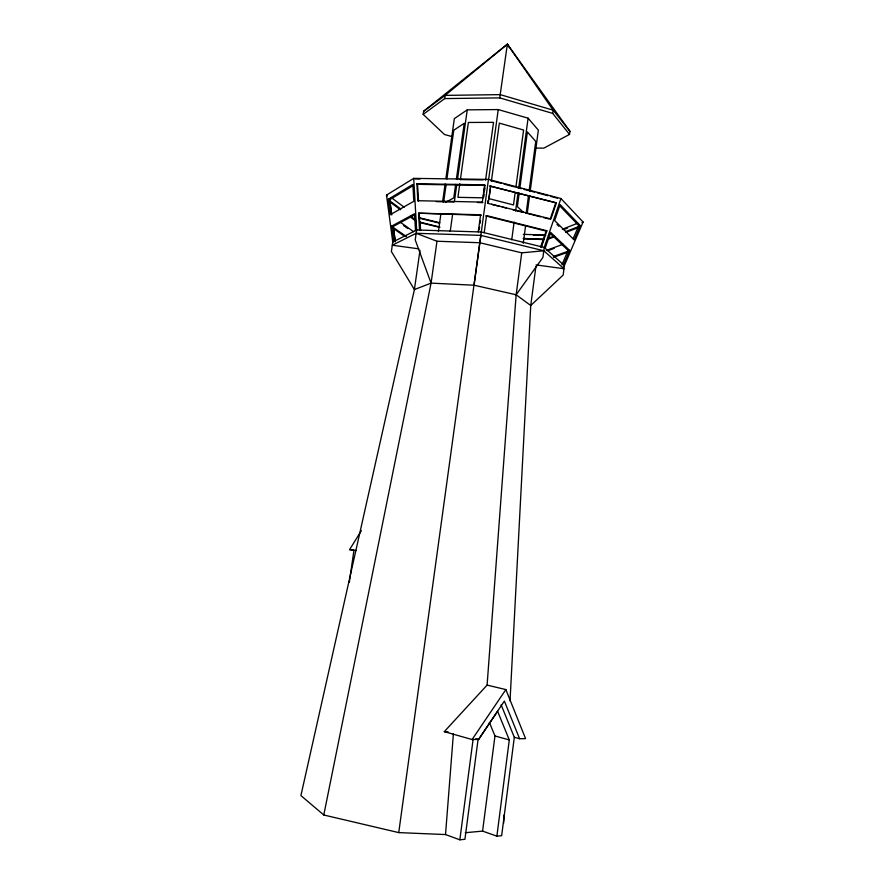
<?xml version="1.0" encoding="UTF-8"?>
<svg xmlns="http://www.w3.org/2000/svg" width="884" height="884" viewBox="0 0 884 884"><rect width="100%" height="100%" fill="white"/><g stroke="black" fill="none" stroke-linecap="round" stroke-linejoin="round"><path stroke-width="1.33" d="M503.615 823.347L504.057 815.081M510.035 700.769L530.743 305.499L535.925 266.261M487.095 685.1L505.858 689.575L525.582 738.626L519.582 738.726L504.366 701.078L478.576 739.422L472.089 739.532L444.298 731.654L487.095 685.1L516.145 294.781L521.748 252.846L543.804 250.769L563.981 268.736L536.102 264.913M465.26 832.717L482.576 831.104L496.874 836.154L509.294 739.93L497.593 711.266L477.935 740.483L464.918 839.303L459.835 839.8L445.514 834.562L453.404 733.72M418.85 248.857L392.297 245.211L416.176 233.288L480.808 235.376L398.739 832.606L323.787 814.993L300.914 795.578L414.397 289.565L419.988 250.382M501.118 704.78L514.311 737.289L501.659 835.678L496.874 836.154M482.576 831.104L494.974 735.974L489.36 722.394M459.835 839.8L473.117 739.289M535.671 148.092L543.87 148.125L569.528 134.412L569.937 131.329L507.361 44.2L423.602 111.285L423.16 114.367L444.497 134.512L452.42 136.689M526.146 213.342L528.499 195.695M529.218 190.27L535.748 141.418L527.394 131.948L519.914 187.629M523.251 243.277L525.615 225.564M527.251 213.287L529.615 195.574M530.157 191.485L538.345 130.136L528.102 118.18L498.244 109.572L467.249 109.848L454.343 118.633L445.89 178.546M569.528 134.412L552.699 113.384L553.119 110.168L507.361 44.2L445.16 95.384L423.602 111.285M474.067 285.223L488.454 179.408L413.701 178.369L386.496 195.099L392.761 242.061L391.38 251.531L414.397 289.565L431.072 283.123L474.067 285.223L516.145 294.781L530.743 305.499L563.163 275.057L564.39 265.576L583.086 222.028L560.931 198.535L488.454 179.408M515.151 192.69L513.505 204.944L488.996 198.635L490.664 186.502M515.891 187.231L523.593 130.025L499.349 123.141L491.405 181.109M511.737 239.807L514.123 222.05M515.593 211.11L517.991 193.342M518.72 187.883L528.102 118.18M519.184 193.055L517.361 206.635L523.405 212.304M478.277 231.895L480.609 214.779L418.574 213.188L419.535 230.061M477.459 202.513L482.94 202.624L482.332 202.093L484.675 184.844L416.894 183.773L417.856 200.712L418.541 201.243L417.568 184.325L416.894 183.773M479.25 229.763L479.603 227.133M480.145 223.188L480.498 220.558M483.659 197.331L484.023 194.679M484.565 190.701L484.929 188.049M487.924 200.613L487.559 203.265L550.92 218.945L556.401 202.889L489.913 186.038L556.401 202.889M484.2 232.713L486.543 215.597L546.887 230.768L541.428 246.758L540.654 247.045L546.102 231.078L546.887 230.768M488.277 202.911L490.642 185.662M483.327 196.48L484.808 185.706M485.559 180.314L493.526 122.346L468.387 122.467L460.387 179.64M423.16 114.367L444.707 98.588L499.736 97.881L507.361 44.2L508.311 46.786M488.675 179.22L498.244 109.572M455.669 184.358L453.768 197.928L445.757 202.182M456.431 178.933L464.233 123.296L453.79 130.191L446.906 178.988M450.221 231.387L452.52 215M454.431 201.342L456.719 184.955M457.492 179.496L467.249 109.848M459.813 183.717L457.912 197.331L483.139 197.828M444.707 98.588L445.16 95.384L500.189 94.621L553.119 110.168L569.937 131.329M323.787 814.993L431.072 283.123L436.983 241.244L416.176 233.288M438.387 231.652L440.884 213.95M442.619 201.696L445.116 183.994M443.657 202.038L446.144 184.413M349.313 582.368L353.965 550.191M550.135 219.265L555.605 203.232M560.931 198.535L544.235 247.454L542.931 257.399L516.145 294.781M545.152 248.271L550.644 232.382L569.672 250.459L563.517 264.791M541.13 246.934L543.793 239.144L523.129 238.459M561.97 264.725L568.114 250.404L569.672 250.459M573.152 238.669L578.766 225.608L559.428 205.519M580.324 225.652L574.202 239.918L554.666 220.591L560.125 204.591L580.324 225.652L578.766 225.608M356.219 550.555L349.556 549.605L361.401 530.687M472.089 739.532L505.858 689.575M388.164 199.331L412.861 184.424L413.834 201.298L390.209 214.713L388.164 199.331L389.667 199.707L413.259 185.53M393.789 241.542L391.734 226.094L414.552 213.74L415.513 230.547M391.734 226.094L393.247 226.448L414.916 214.768M419.789 226.591L420.121 222.204L439.812 227M392.761 242.061L416.651 229.973L481.272 231.995L544.235 247.454L564.39 265.576L563.296 265.94M486.543 215.597L485.824 215.928L546.102 231.078M562.346 229.221L577.672 223.232M563.727 229.575L567.572 228.083M581.959 222.47L583.086 222.028M548.157 238.337L554.445 235.917M565.738 231.564L578.302 226.724M548.268 239.155L554.555 236.746M565.87 232.393L578.456 227.564M546.334 250.415L563.141 244.249M547.704 250.747L554.18 248.382M553.417 256.471L567.683 251.432M553.517 257.266L567.804 252.238M494.974 735.974L509.294 739.93M415.027 178.933L420.022 179.01M459.901 179.562L483.283 179.894M417.568 184.325L485.283 185.397M417.856 200.712L482.332 202.093M436.353 201.629L454.166 202.005M418.574 213.188L481.216 215.298L480.609 214.779M523.339 234.359L545.196 235.045M533.384 235.089L545.66 235.487M523.615 238.89L544.268 239.564L543.793 239.144M436.983 241.244L479.901 242.735L521.748 252.846M398.739 832.606L445.514 834.562M444.298 731.654L448.243 731.952M349.556 549.605L353.445 550.058M419.878 217.884L439.834 222.779M419.325 218.171L439.26 223.066M480.808 235.376L543.804 250.769M419.568 222.492L439.679 227.387M491.548 204.281L499.537 206.326M502.2 207.011L506.201 208.027M512.853 209.729L523.505 212.458M526.168 213.132L540.809 216.878M543.472 217.563L548.798 218.923M490.664 180.568L501.327 183.386M503.99 184.082L514.665 186.9M517.328 187.607L521.328 188.657M524.002 189.364L534.665 192.171M537.328 192.878L548.003 195.695M550.666 196.392L557.34 198.149M514.311 737.289L519.582 738.726M475.935 738.681L478.576 739.422M499.736 97.881L552.699 113.384M393.048 228.271L405.082 236.603M406.507 236.647L393.413 227.564L395.126 240.382M400.585 222.414L413.613 231.696M403.502 225.464L407.844 228.558M389.49 201.674L400.452 209.74M410.32 216.989L414.707 220.204M400.784 208.967L389.855 200.9L391.722 214.945M410.629 216.215L415.005 219.442M386.496 195.099L387.468 195.828M391.336 197.651L404.154 207.188M549.981 233.232L568.114 250.404M556.964 224.414L558.931 226.337M431.072 283.123L415.226 239.907L416.651 229.973L413.701 178.369M389.667 199.707L391.557 213.795M393.247 226.448L395.303 241.896M419.248 213.707L420.209 230.547M420.121 222.204L420.585 230.426M415.8 221.011L415.955 223.762"/></g></svg>
